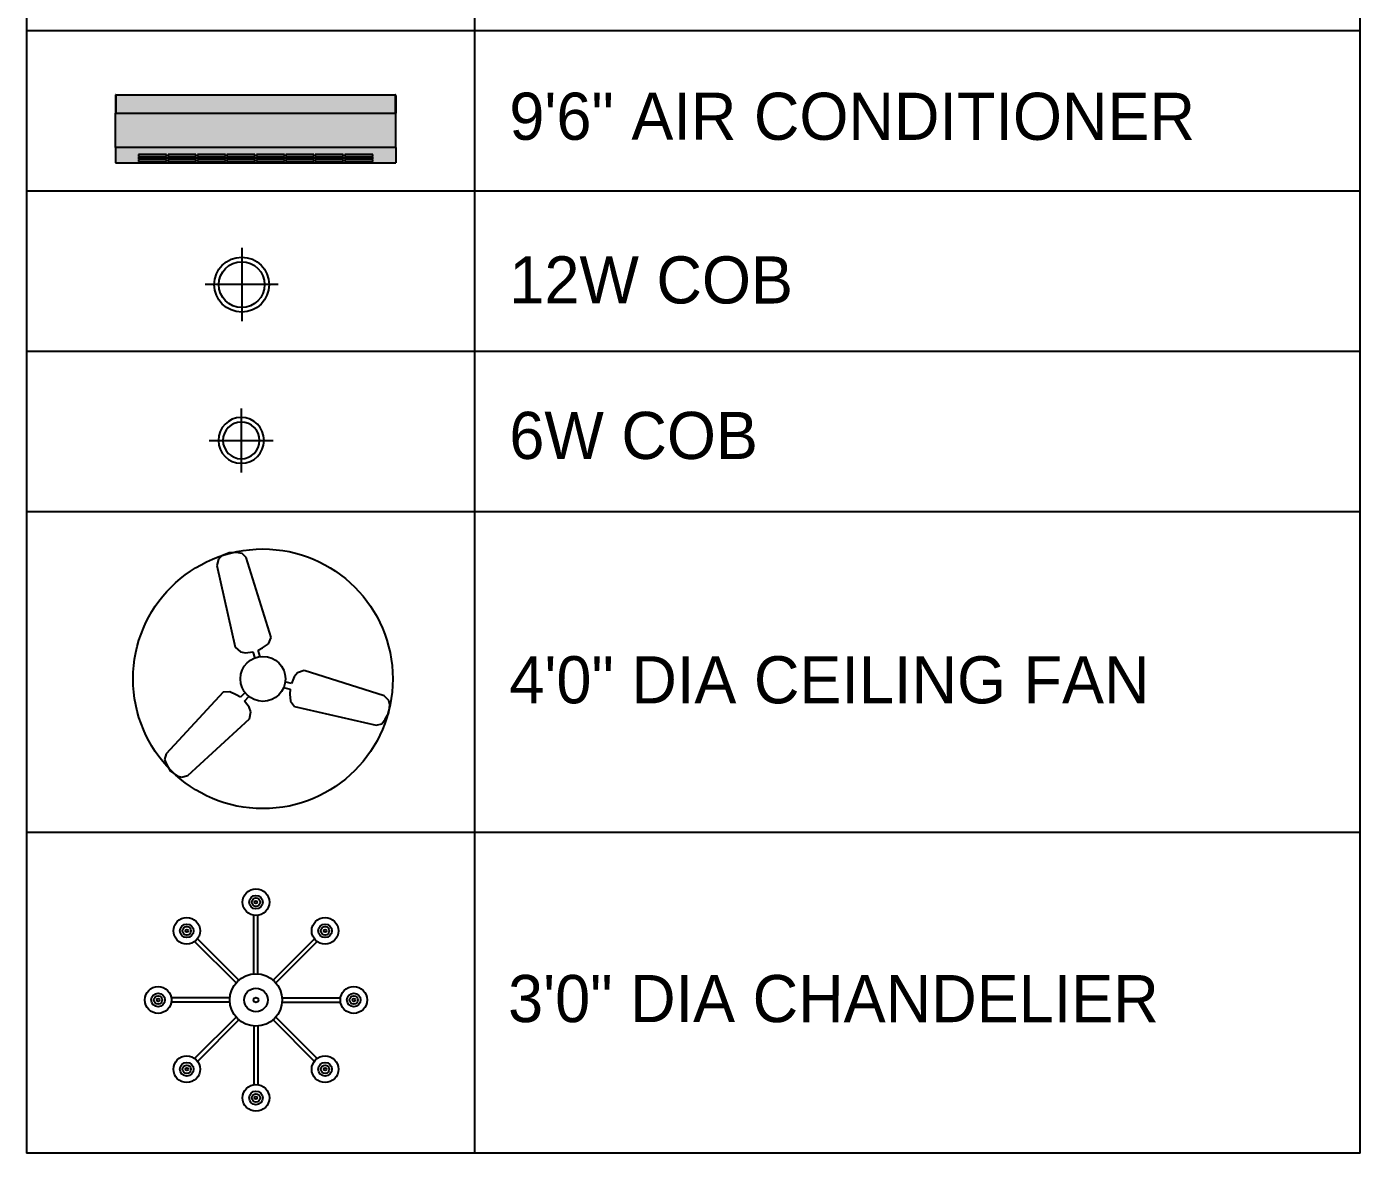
# Model space of a CAD drawing. Header units: inches. Extents: x 9636 to 21597, y -10243 to 557.
# Drawn here: x 13254.6 to 13400.3, y -4012.9 to -3889.9 of the extents above; entities that cross this region are included whole.
import ezdxf

# ---------------------------------------------------------------- set-up
doc = ezdxf.new("R2010")
doc.units = ezdxf.units.IN
doc.header["$MEASUREMENT"] = 0
for name, color, linetype in [('Edges', 7, 'Continuous'), ('IEL-HATCH-002', 7, 'Continuous'), ('THIET-BI', 21, 'Continuous')]:
    doc.layers.add(name, color=color, linetype=linetype)
doc.layers.add('FURNI', color=140, linetype='Continuous', lineweight=18)
doc.styles.add('HEMI', font='stylu.ttf')

# ---------------------------------------------------------------- blocks, each defined once
blk = doc.blocks.new('DRYG')
at = {"layer": 'Edges', "color": 18, "true_color": 0x000000}
for p, q in [((8077.83, 1479.53), (8077.83, 1479.56)), ((8077.83, 1479.56), (8078.02, 1479.56)), ((8077.83, 1479.53), (8077.83, 1421.72)), ((8077.83, 1479.53), (8078.02, 1479.53)), ((8078.02, 1479.56), (8078.02, 1479.53)), ((8078.02, 1479.56), (8081.6, 1479.56)), ((8078.02, 1479.53), (8081.6, 1479.53)), ((8088.69, 1479.56), (8081.6, 1479.56)), ((8081.6, 1479.56), (8081.6, 1479.53)), ((8081.6, 1479.53), (8081.6, 1421.72)), ((8088.69, 1479.56), (8091.83, 1479.56)), ((8088.69, 1421.69), (8088.69, 1479.56)), ((8091.83, 1479.56), (8091.83, 1421.69)), ((8090.14, 1474.81), (8090.51, 1474.81)), ((8090.14, 1469.03), (8090.14, 1474.81)), ((8090.51, 1474.81), (8090.51, 1469.03)), ((8090.66, 1474.81), (8091.04, 1474.81)), ((8090.66, 1469.03), (8090.66, 1474.81)), ((8091.04, 1474.81), (8091.04, 1469.03)), ((8091.19, 1474.81), (8091.57, 1474.81)), ((8091.19, 1469.03), (8091.19, 1474.81)), ((8091.57, 1474.81), (8091.57, 1469.03)), ((8090.51, 1469.03), (8090.14, 1469.03)), ((8090.14, 1468.72), (8090.51, 1468.72)), ((8090.14, 1462.95), (8090.14, 1468.72)), ((8090.51, 1468.72), (8090.51, 1462.95)), ((8091.04, 1469.03), (8090.66, 1469.03)), ((8090.66, 1468.72), (8091.04, 1468.72)), ((8090.66, 1462.95), (8090.66, 1468.72)), ((8091.04, 1468.72), (8091.04, 1462.95)), ((8091.57, 1469.03), (8091.19, 1469.03)), ((8091.19, 1468.72), (8091.57, 1468.72)), ((8091.19, 1462.95), (8091.19, 1468.72)), ((8091.57, 1468.72), (8091.57, 1462.95)), ((8090.51, 1462.95), (8090.14, 1462.95)), ((8091.04, 1462.95), (8090.66, 1462.95)), ((8091.57, 1462.95), (8091.19, 1462.95)), ((8090.14, 1462.64), (8090.51, 1462.64)), ((8090.14, 1456.86), (8090.14, 1462.64)), ((8090.51, 1462.64), (8090.51, 1456.86)), ((8090.66, 1462.64), (8091.04, 1462.64)), ((8090.66, 1456.86), (8090.66, 1462.64)), ((8091.04, 1462.64), (8091.04, 1456.86)), ((8091.19, 1462.64), (8091.57, 1462.64)), ((8091.19, 1456.86), (8091.19, 1462.64)), ((8091.57, 1462.64), (8091.57, 1456.86)), ((8090.51, 1456.86), (8090.14, 1456.86)), ((8090.14, 1456.55), (8090.51, 1456.55)), ((8090.14, 1450.78), (8090.14, 1456.55)), ((8090.51, 1456.55), (8090.51, 1450.78)), ((8091.04, 1456.86), (8090.66, 1456.86)), ((8090.66, 1456.55), (8091.04, 1456.55)), ((8090.66, 1450.78), (8090.66, 1456.55)), ((8091.04, 1456.55), (8091.04, 1450.78)), ((8091.57, 1456.86), (8091.19, 1456.86)), ((8091.19, 1456.55), (8091.57, 1456.55)), ((8091.19, 1450.78), (8091.19, 1456.55)), ((8091.57, 1456.55), (8091.57, 1450.78)), ((8090.51, 1450.78), (8090.14, 1450.78)), ((8090.14, 1450.47), (8090.51, 1450.47)), ((8090.14, 1444.69), (8090.14, 1450.47)), ((8090.51, 1450.47), (8090.51, 1444.69)), ((8091.04, 1450.78), (8090.66, 1450.78)), ((8090.66, 1450.47), (8091.04, 1450.47)), ((8090.66, 1444.69), (8090.66, 1450.47)), ((8091.04, 1450.47), (8091.04, 1444.69)), ((8091.57, 1450.78), (8091.19, 1450.78)), ((8091.19, 1450.47), (8091.57, 1450.47)), ((8091.19, 1444.69), (8091.19, 1450.47)), ((8091.57, 1450.47), (8091.57, 1444.69)), ((8090.51, 1444.69), (8090.14, 1444.69)), ((8090.14, 1444.38), (8090.51, 1444.38)), ((8090.14, 1438.61), (8090.14, 1444.38)), ((8090.51, 1444.38), (8090.51, 1438.61)), ((8091.04, 1444.69), (8090.66, 1444.69)), ((8090.66, 1444.38), (8091.04, 1444.38)), ((8090.66, 1438.61), (8090.66, 1444.38)), ((8091.04, 1444.38), (8091.04, 1438.61)), ((8091.57, 1444.69), (8091.19, 1444.69)), ((8091.19, 1444.38), (8091.57, 1444.38)), ((8091.19, 1438.61), (8091.19, 1444.38)), ((8091.57, 1444.38), (8091.57, 1438.61)), ((8090.51, 1438.61), (8090.14, 1438.61)), ((8090.14, 1438.3), (8090.51, 1438.3)), ((8090.14, 1432.53), (8090.14, 1438.3)), ((8090.51, 1438.3), (8090.51, 1432.53)), ((8091.04, 1438.61), (8090.66, 1438.61)), ((8090.66, 1438.3), (8091.04, 1438.3)), ((8090.66, 1432.53), (8090.66, 1438.3)), ((8091.04, 1438.3), (8091.04, 1432.53)), ((8091.57, 1438.61), (8091.19, 1438.61)), ((8091.19, 1438.3), (8091.57, 1438.3)), ((8091.19, 1432.53), (8091.19, 1438.3)), ((8091.57, 1438.3), (8091.57, 1432.53)), ((8090.51, 1432.53), (8090.14, 1432.53)), ((8090.14, 1432.21), (8090.51, 1432.21)), ((8090.14, 1426.44), (8090.14, 1432.21)), ((8090.51, 1432.21), (8090.51, 1426.44)), ((8091.04, 1432.53), (8090.66, 1432.53)), ((8090.66, 1432.21), (8091.04, 1432.21)), ((8090.66, 1426.44), (8090.66, 1432.21)), ((8091.04, 1432.21), (8091.04, 1426.44)), ((8091.57, 1432.53), (8091.19, 1432.53)), ((8091.19, 1432.21), (8091.57, 1432.21)), ((8091.19, 1426.44), (8091.19, 1432.21)), ((8091.57, 1432.21), (8091.57, 1426.44)), ((8090.51, 1426.44), (8090.14, 1426.44)), ((8091.04, 1426.44), (8090.66, 1426.44)), ((8091.57, 1426.44), (8091.19, 1426.44)), ((8077.83, 1421.69), (8077.83, 1421.72)), ((8077.83, 1421.72), (8078.02, 1421.72)), ((8078.02, 1421.69), (8077.83, 1421.69)), ((8078.02, 1421.72), (8078.02, 1421.69)), ((8081.6, 1421.72), (8078.02, 1421.72)), ((8078.02, 1421.69), (8081.6, 1421.69)), ((8081.6, 1421.72), (8081.6, 1421.69)), ((8088.69, 1421.69), (8081.6, 1421.69)), ((8088.69, 1421.69), (8091.83, 1421.69))]:
    blk.add_line(p, q, dxfattribs=at)
at = {"layer": 'FURNI', "color": 18, "true_color": 0x000000}
blk.add_line((8077.83, 1421.69), (8091.83, 1421.69), dxfattribs=at)
blk = doc.blocks.new('E4RG')
at = {"layer": 'IEL-HATCH-002', "transparency": 33554687}
h = blk.add_hatch(color=256, dxfattribs=at)
h.dxf.hatch_style = 1
h.set_gradient(color1=(255, 255, 255), color2=(147, 149, 152), name='CYLINDER')
h.paths.add_polyline_path([(4585.01, 653.22), (4585, 653.22), (4554.41, 653.22), (4554.41, 649.47), (4585.01, 649.47)])
h.paths.add_polyline_path([(4585, 655.12), (4585, 655.21), (4554.42, 655.21), (4554.42, 655.12), (4554.42, 653.22), (4585, 653.22)])
h.paths.add_polyline_path([(4585.01, 649.47), (4554.41, 649.47), (4554.41, 647.81), (4585.01, 647.81)])
h.paths.add_polyline_path([(4556.92, 648.71), (4559.97, 648.71), (4559.97, 648.51), (4556.92, 648.51)], flags=16)
h.paths.add_polyline_path([(4556.92, 648.43), (4559.97, 648.43), (4559.97, 648.23), (4556.92, 648.23)], flags=16)
h.paths.add_polyline_path([(4556.92, 648.15), (4559.97, 648.15), (4559.97, 647.95), (4556.92, 647.95)], flags=16)
h.paths.add_polyline_path([(4560.14, 648.71), (4563.19, 648.71), (4563.19, 648.51), (4560.14, 648.51)], flags=16)
h.paths.add_polyline_path([(4560.14, 648.43), (4563.19, 648.43), (4563.19, 648.23), (4560.14, 648.23)], flags=16)
h.paths.add_polyline_path([(4560.14, 648.15), (4563.19, 648.15), (4563.19, 647.95), (4560.14, 647.95)], flags=16)
h.paths.add_polyline_path([(4563.36, 648.71), (4566.41, 648.71), (4566.41, 648.51), (4563.36, 648.51)], flags=16)
h.paths.add_polyline_path([(4563.36, 648.43), (4566.41, 648.43), (4566.41, 648.23), (4563.36, 648.23)], flags=16)
h.paths.add_polyline_path([(4563.36, 648.15), (4566.41, 648.15), (4566.41, 647.95), (4563.36, 647.95)], flags=16)
h.paths.add_polyline_path([(4566.57, 648.71), (4569.63, 648.71), (4569.63, 648.51), (4566.57, 648.51)], flags=16)
h.paths.add_polyline_path([(4566.57, 648.43), (4569.63, 648.43), (4569.63, 648.23), (4566.57, 648.23)], flags=16)
h.paths.add_polyline_path([(4566.57, 648.15), (4569.63, 648.15), (4569.63, 647.95), (4566.57, 647.95)], flags=16)
h.paths.add_polyline_path([(4569.79, 648.71), (4572.85, 648.71), (4572.85, 648.51), (4569.79, 648.51)], flags=16)
h.paths.add_polyline_path([(4569.79, 648.43), (4572.85, 648.43), (4572.85, 648.23), (4569.79, 648.23)], flags=16)
h.paths.add_polyline_path([(4569.79, 648.15), (4572.85, 648.15), (4572.85, 647.95), (4569.79, 647.95)], flags=16)
h.paths.add_polyline_path([(4573.01, 648.71), (4576.06, 648.71), (4576.06, 648.51), (4573.01, 648.51)], flags=16)
h.paths.add_polyline_path([(4573.01, 648.43), (4576.06, 648.43), (4576.06, 648.23), (4573.01, 648.23)], flags=16)
h.paths.add_polyline_path([(4573.01, 648.15), (4576.06, 648.15), (4576.06, 647.95), (4573.01, 647.95)], flags=16)
h.paths.add_polyline_path([(4576.23, 648.71), (4579.28, 648.71), (4579.28, 648.51), (4576.23, 648.51)], flags=16)
h.paths.add_polyline_path([(4576.23, 648.43), (4579.28, 648.43), (4579.28, 648.23), (4576.23, 648.23)], flags=16)
h.paths.add_polyline_path([(4576.23, 648.15), (4579.28, 648.15), (4579.28, 647.95), (4576.23, 647.95)], flags=16)
h.paths.add_polyline_path([(4579.45, 648.71), (4582.5, 648.71), (4582.5, 648.51), (4579.45, 648.51)], flags=16)
h.paths.add_polyline_path([(4579.45, 648.43), (4582.5, 648.43), (4582.5, 648.23), (4579.45, 648.23)], flags=16)
h.paths.add_polyline_path([(4579.45, 648.15), (4582.5, 648.15), (4582.5, 647.95), (4579.45, 647.95)], flags=16)
at = {"layer": 'FURNI', "color": 18, "true_color": 0x000000, "xscale": -0.5288462308038518, "yscale": 0.5288462308038518, "zscale": 0.5288462308038518, "rotation": 90}
blk.add_blockref('DRYG', (5336.87, 4927.15), dxfattribs=at)
blk = doc.blocks.new('ger')
at = {"color": 5}
for p, q in [((6473.06, -970.68), (6473.07, -978.68)), ((6469.07, -974.68), (6477.07, -974.68))]:
    blk.add_line(p, q, dxfattribs=at)
for radius in [3, 2.5]:
    blk.add_circle((6473.07, -974.68), radius, dxfattribs=at)
blk = doc.blocks.new('rg')
at = {"color": 6}
for p, q in [((6523.86, -972.55), (6523.86, -979.55)), ((6520.36, -976.05), (6527.36, -976.05))]:
    blk.add_line(p, q, dxfattribs=at)
for radius in [2.5, 2]:
    blk.add_circle((6523.86, -976.05), radius, dxfattribs=at)
blk = doc.blocks.new('A$C1C43440E')
at = {"layer": 'THIET-BI', "color": 18, "true_color": 0x000000}
for p, q in [((143.8, 581.1), (139.5, 564.2)), ((152.8, 589.3), (143.8, 581.1)), ((172.3, 598), (152.8, 589.3)), ((191.8, 598.2), (172.3, 598)), ((207, 596.1), (191.8, 598.2)), ((217.6, 585.2), (207, 596.1)), ((283.9, 371.8), (217.6, 585.2)), ((139.5, 564.2), (187.9, 346)), ((276.4, 355.5), (283.9, 371.8)), ((187.9, 346), (202.2, 334.1)), ((202.2, 334.1), (215.2, 331.5)), ((215.2, 331.5), (234.9, 334.1)), ((234.9, 334.1), (240, 316.6)), ((249.5, 338.4), (260.9, 344.5)), ((254.3, 320.4), (249.5, 338.4)), ((260.9, 344.5), (276.4, 355.5)), ((338, 249.3), (320.3, 253.6)), ((345.6, 267.6), (338, 249.3)), ((354.4, 277.5), (345.6, 267.6)), ((371.8, 284), (354.4, 277.5)), ((585, 216.8), (371.8, 284)), ((155.8, 226), (4.2, 61.9)), ((173.7, 227.6), (155.8, 226)), ((191, 219.7), (173.7, 227.6)), ((202, 212.9), (191, 219.7)), ((215.1, 226), (202, 212.9)), ((213, 202.4), (225.6, 215.5)), ((316.5, 239.3), (334.4, 234.5)), ((334.4, 234.5), (334, 221.5)), ((334, 221.5), (335.9, 202.6)), ((597.5, 204.6), (585, 216.8)), ((225.1, 186.7), (213, 202.4)), ((229.3, 174.1), (225.1, 186.7)), ((335.9, 202.6), (346.1, 188)), ((346.1, 188), (564.1, 138.7)), ((600.1, 192.8), (597.5, 204.6)), ((597.8, 171.5), (600.1, 192.8)), ((61.4, 4.7), (226.1, 155.7)), ((226.1, 155.7), (229.3, 174.1)), ((564.1, 138.7), (578.9, 142.4)), ((578.9, 142.4), (588.3, 154.5)), ((588.3, 154.5), (597.8, 171.5)), ((4.2, 61.9), (0, 47.2)), ((0, 47.2), (5.8, 33)), ((5.8, 33), (15.7, 16.3)), ((15.7, 16.3), (33.1, 3.7)), ((33.1, 3.7), (44.6, 0)), ((44.6, 0), (61.4, 4.7))]:
    blk.add_line(p, q, dxfattribs=at)
blk.add_circle((262, 261.9), 60, dxfattribs=at)
blk = doc.blocks.new('3r')
blk.add_circle((6568.27, -1060.41), 21)
at = {"layer": 'THIET-BI', "xscale": 0.06069589590044594, "yscale": 0.06069589590044594, "zscale": 0.06069589590044594}
blk.add_blockref('A$C1C43440E', (6552.37, -1076.31), dxfattribs=at)
blk = doc.blocks.new('DVB')
at = {"color": 30, "linetype": 'ByBlock', "true_color": 0xf26722}
for p, q in [((4631.71, 639.61), (4631.71, 646)), ((4632.16, 639.61), (4632.16, 646)), ((4629.76, 638.62), (4625.24, 643.14)), ((4630.08, 638.93), (4625.56, 643.45)), ((4633.8, 638.93), (4638.32, 643.45)), ((4634.11, 638.62), (4638.64, 643.14)), ((4629.09, 636.98), (4622.69, 636.98)), ((4634.79, 636.98), (4641.19, 636.98)), ((4629.09, 636.53), (4622.69, 636.53)), ((4634.79, 636.53), (4641.19, 636.53)), ((4629.76, 634.9), (4625.24, 630.38)), ((4630.08, 634.58), (4625.56, 630.06)), ((4631.71, 633.9), (4631.71, 627.51)), ((4632.16, 633.9), (4632.16, 627.51)), ((4633.8, 634.58), (4638.32, 630.06)), ((4634.11, 634.9), (4638.64, 630.38))]:
    blk.add_line(p, q, dxfattribs=at)
for centre, radius in [((4631.94, 647.44), 1.46), ((4631.94, 647.44), 0.745), ((4631.94, 647.44), 0.457), ((4631.94, 647.44), 0.155), ((4624.38, 644.31), 1.46), ((4639.49, 644.31), 1.46), ((4624.38, 644.31), 0.745), ((4624.38, 644.31), 0.457), ((4624.38, 644.31), 0.155), ((4639.49, 644.31), 0.745), ((4639.49, 644.31), 0.457), ((4639.49, 644.31), 0.155), ((4631.94, 636.76), 2.86), ((4621.25, 636.76), 1.46), ((4642.62, 636.76), 1.46), ((4621.25, 636.76), 0.745), ((4621.25, 636.76), 0.457), ((4621.25, 636.76), 0.155), ((4631.94, 636.76), 1.29), ((4631.94, 636.76), 0.269), ((4642.62, 636.76), 0.745), ((4642.62, 636.76), 0.457), ((4642.62, 636.76), 0.155), ((4624.38, 629.2), 1.46), ((4624.38, 629.2), 0.745), ((4624.38, 629.2), 0.457), ((4639.49, 629.2), 1.46), ((4639.49, 629.2), 0.745), ((4639.49, 629.2), 0.457), ((4624.38, 629.2), 0.155), ((4639.49, 629.2), 0.155), ((4631.94, 626.07), 1.46), ((4631.94, 626.07), 0.745), ((4631.94, 626.07), 0.457), ((4631.94, 626.07), 0.155)]:
    blk.add_circle(centre, radius, dxfattribs=at)

msp = doc.modelspace()

# ---------------------------------------------------------------- linework, layer by layer
for p, q in [((13254.56, -3794.76), (13254.56, -4012.87)), ((13303.48, -3794.76), (13303.48, -4012.87)), ((13400.25, -4012.87), (13400.25, -3794.76)), ((13400.25, -3890.3), (13254.56, -3890.3)), ((13400.25, -3907.81), (13254.56, -3907.81)), ((13400.25, -3925.32), (13254.56, -3925.32)), ((13400.25, -3942.83), (13254.56, -3942.83)), ((13400.25, -3977.85), (13254.56, -3977.85)), ((13400.25, -4012.87), (13254.56, -4012.87))]:
    msp.add_line(p, q)

# ---------------------------------------------------------------- block references
for name, p in [('E4RG', (8709.86, -4552.53)), ('DVB', (8647.67, -4632.89))]:
    msp.add_blockref(name, p)
at = {"rotation": 270}
msp.add_blockref('ger', (14252.73, 2555.05), dxfattribs=at)
at = {"xscale": -1, "rotation": 90}
msp.add_blockref('rg', (12301.95, 2588.83), dxfattribs=at)
at = {"xscale": 0.6750634209512346, "yscale": 0.6750634209512346, "zscale": 0.6750634209512346}
msp.add_blockref('3r', (8846.37, -3245.22), dxfattribs=at)

# ---------------------------------------------------------------- texts
at = {"lineweight": 15, "width": 87.2821, "attachment_point": 1, "rotation": 359.9906, "style": 'HEMI'}
for s, insert, char_height in [('9\'6" AIR CONDITIONER', (13307.29, -3897.06), 5.1478), ('12W COB', (13307.29, -3914.93), 5.148), ('6W COB', (13307.29, -3931.91), 5.148), ('4\'0" DIA CEILING FAN', (13307.29, -3958.59), 5.1478), ('3\'0" DIA CHANDELIER', (13307.15, -3993.4), 5.1478)]:
    msp.add_mtext(s, dxfattribs=dict(at, insert=insert, char_height=char_height))

doc.saveas('drawing.dxf')
